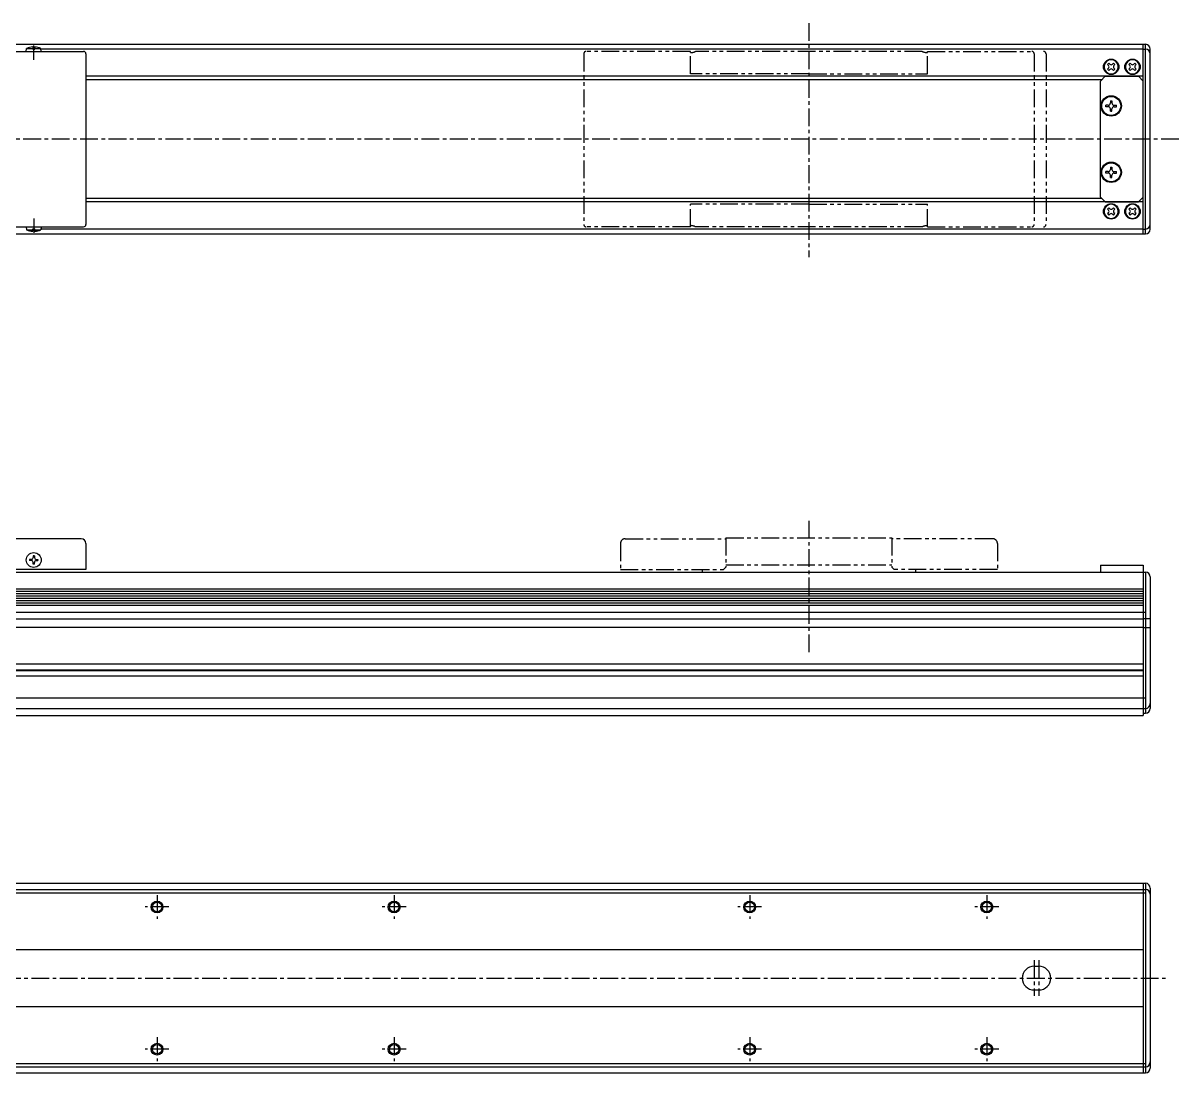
# Model space of a CAD drawing. Extents: x -805 to 172, y -183 to 306.
# Drawn here: x -315.5 to 172.1, y -137.2 to 305.8 of the extents above; entities that cross this region are included whole.
import ezdxf

# ---------------------------------------------------------------- set-up
doc = ezdxf.new("R2010")
doc.units = 0
for name, pattern in [('CENTER', [12, 7.5, -1.5, 1.5, -1.5]), ('CONTINOUS', [0]), ('PHANTOM', [15, 7.5, -1.5, 1.5, -1.5, 1.5, -1.5])]:
    doc.linetypes.add(name, pattern=pattern)
doc.layers.get('0').update_dxf_attribs({"linetype": 'CONTINUOUS'})
doc.layers.add('CENTER', color=1, linetype='CENTER')

msp = doc.modelspace()

# ---------------------------------------------------------------- linework, layer by layer
at = {"color": 7, "linetype": 'CONTINOUS'}
for p, q in [((-626.95, 296.81), (158.05, 296.81)), ((-333.95, 293.81), (-289.95, 293.81)), ((-314.1, 293.81), (-313.99, 295.11)), ((-313.99, 295.11), (-311.35, 295.11)), ((-311.35, 295.7), (-311.35, 294.71)), ((-311.35, 294.71), (-310.55, 294.71)), ((-310.55, 295.7), (-310.55, 294.71)), ((-310.55, 295.11), (-307.91, 295.11)), ((-307.8, 293.81), (-307.91, 295.11)), ((157.05, 294.73), (-307.8, 294.73)), ((-288.95, 292.81), (-288.95, 220.81)), ((157.05, 216.81), (157.05, 296.81)), ((157.05, 294.73), (158.05, 294.73)), ((158.05, 216.81), (158.05, 296.81)), ((160.05, 218.81), (160.05, 294.81)), ((142.01, 288.24), (142.61, 288.84)), ((142.42, 287.83), (142.01, 288.24)), ((142.61, 288.84), (143.03, 288.43)), ((144.07, 288.43), (144.49, 288.84)), ((144.49, 288.84), (145.09, 288.24)), ((145.09, 288.24), (144.68, 287.83)), ((151.01, 288.24), (151.61, 288.84)), ((151.42, 287.83), (151.01, 288.24)), ((151.61, 288.84), (152.03, 288.43)), ((153.07, 288.43), (153.49, 288.84)), ((153.49, 288.84), (154.09, 288.24)), ((154.09, 288.24), (153.68, 287.83)), ((157.05, 283.31), (-288.95, 283.31)), ((139.05, 281.31), (141.05, 283.31)), ((141.05, 283.31), (155.05, 283.31)), ((142.01, 286.37), (142.42, 286.78)), ((142.61, 285.77), (142.01, 286.37)), ((143.03, 286.18), (142.61, 285.77)), ((144.49, 285.77), (144.07, 286.18)), ((145.09, 286.37), (144.49, 285.77)), ((144.68, 286.78), (145.09, 286.37)), ((151.01, 286.37), (151.42, 286.78)), ((151.61, 285.77), (151.01, 286.37)), ((152.03, 286.18), (151.61, 285.77)), ((153.49, 285.77), (153.07, 286.18)), ((154.09, 286.37), (153.49, 285.77)), ((153.68, 286.78), (154.09, 286.37)), ((157.05, 281.31), (155.05, 283.31)), ((139.55, 281.81), (-288.95, 281.81)), ((139.05, 232.31), (139.05, 281.31)), ((157.05, 232.31), (157.05, 281.31)), ((141.35, 270.49), (141.35, 271.12)), ((142.3, 271.12), (141.35, 271.12)), ((142.3, 270.49), (141.35, 270.49)), ((143.24, 273.01), (143.24, 272.06)), ((143.24, 273.01), (143.86, 273.01)), ((143.24, 268.61), (143.24, 269.55)), ((143.24, 268.61), (143.86, 268.61)), ((143.86, 273.01), (143.86, 272.06)), ((143.86, 268.61), (143.86, 269.55)), ((144.8, 271.12), (145.75, 271.12)), ((144.8, 270.49), (145.75, 270.49)), ((145.75, 270.49), (145.75, 271.12)), ((143.24, 245.01), (143.24, 244.06)), ((143.24, 245.01), (143.86, 245.01)), ((143.86, 245.01), (143.86, 244.06)), ((141.35, 242.49), (141.35, 243.12)), ((142.3, 243.12), (141.35, 243.12)), ((142.3, 242.49), (141.35, 242.49)), ((143.24, 240.61), (143.24, 241.55)), ((143.24, 240.61), (143.86, 240.61)), ((143.86, 240.61), (143.86, 241.55)), ((144.8, 243.12), (145.75, 243.12)), ((144.8, 242.49), (145.75, 242.49)), ((145.75, 242.49), (145.75, 243.12)), ((139.55, 231.81), (-288.95, 231.81)), ((157.05, 230.31), (-288.95, 230.31)), ((141.05, 230.31), (139.05, 232.31)), ((141.05, 230.31), (155.05, 230.31)), ((155.05, 230.31), (157.05, 232.31)), ((142.61, 227.84), (142.01, 227.24)), ((142.01, 227.24), (142.42, 226.83)), ((142.42, 225.78), (142.01, 225.37)), ((142.01, 225.37), (142.61, 224.77)), ((143.03, 227.43), (142.61, 227.84)), ((142.61, 224.77), (143.03, 225.18)), ((144.49, 227.84), (144.07, 227.43)), ((144.07, 225.18), (144.49, 224.77)), ((145.09, 227.24), (144.49, 227.84)), ((144.49, 224.77), (145.09, 225.37)), ((144.68, 226.83), (145.09, 227.24)), ((145.09, 225.37), (144.68, 225.78)), ((151.61, 227.84), (151.01, 227.24)), ((151.01, 227.24), (151.42, 226.83)), ((151.42, 225.78), (151.01, 225.37)), ((151.01, 225.37), (151.61, 224.77)), ((152.03, 227.43), (151.61, 227.84)), ((151.61, 224.77), (152.03, 225.18)), ((153.49, 227.84), (153.07, 227.43)), ((153.07, 225.18), (153.49, 224.77)), ((154.09, 227.24), (153.49, 227.84)), ((153.49, 224.77), (154.09, 225.37)), ((153.68, 226.83), (154.09, 227.24)), ((154.09, 225.37), (153.68, 225.78)), ((-333.95, 219.81), (-289.95, 219.81)), ((-314.1, 219.81), (-313.99, 218.51)), ((-307.8, 219.81), (-307.91, 218.51)), ((-626.95, 216.81), (158.05, 216.81)), ((-313.99, 218.51), (-311.35, 218.51)), ((-311.35, 218.91), (-310.55, 218.91)), ((-311.35, 217.92), (-311.35, 218.91)), ((-310.55, 217.92), (-310.55, 218.91)), ((-310.55, 218.51), (-307.91, 218.51)), ((157.05, 218.88), (-307.8, 218.88)), ((157.05, 218.88), (158.05, 218.88)), ((-290.95, 88.23), (-333.95, 88.23)), ((-288.95, 86.23), (-288.95, 75.23)), ((-311.95, 79.48), (-312.7, 79.48)), ((-312.7, 79.48), (-312.7, 78.98)), ((-311.95, 78.98), (-312.7, 78.98)), ((-311.2, 80.98), (-311.2, 80.23)), ((-310.7, 80.98), (-311.2, 80.98)), ((-311.2, 77.48), (-311.2, 78.23)), ((-310.7, 80.98), (-310.7, 80.23)), ((-310.7, 77.48), (-310.7, 78.23)), ((-309.95, 79.48), (-309.2, 79.48)), ((-309.95, 78.98), (-309.2, 78.98)), ((-309.2, 79.48), (-309.2, 78.98)), ((-626.95, 74.13), (158.05, 74.13)), ((-288.95, 75.23), (-332.95, 75.23)), ((-310.7, 77.48), (-311.2, 77.48)), ((139.05, 77.03), (157.05, 77.03)), ((139.05, 77.03), (139.05, 74.13)), ((157.05, 77.03), (157.05, 74.13)), ((157.05, 74.13), (157.05, 13.63)), ((158.05, 74.13), (158.05, 14.63)), ((160.05, 72.13), (160.05, 16.63)), ((-625.95, 67.11), (157.05, 67.11)), ((-625.95, 66.11), (157.05, 66.11)), ((-625.95, 65.12), (157.05, 65.12)), ((-625.95, 64.13), (157.05, 64.13)), ((-625.95, 63.14), (157.05, 63.14)), ((-625.95, 62.14), (157.05, 62.14)), ((-625.95, 61.15), (157.05, 61.15)), ((-625.95, 60.16), (157.05, 60.16)), ((-626.95, 57.24), (158.05, 57.24)), ((-625.95, 54.38), (157.05, 54.38)), ((157.05, 54.53), (160.05, 54.53)), ((-625.95, 50.88), (157.05, 50.88)), ((157.05, 50.73), (160.05, 50.73)), ((-628.95, 35.46), (157.05, 35.46)), ((-628.95, 30.39), (157.05, 30.39)), ((-625.95, 32.93), (157.05, 32.93)), ((-625.95, 32.63), (157.05, 32.63)), ((-626.95, 21.13), (158.05, 21.13)), ((-626.95, 16.63), (158.05, 16.63)), ((157.05, 14.63), (158.05, 14.63)), ((-625.95, 13.63), (157.05, 13.63)), ((-626.95, -57.16), (158.05, -57.16)), ((157.05, -57.16), (157.05, -137.16)), ((158.05, -57.16), (158.05, -137.16)), ((-626.95, -59.76), (158.05, -59.76)), ((-626.95, -61.16), (158.05, -61.16)), ((160.05, -59.16), (160.05, -135.16)), ((-625.95, -85.16), (157.05, -85.16)), ((111.05, -92.16), (113.05, -92.16)), ((111.05, -102.16), (113.05, -102.16)), ((-625.95, -109.16), (157.05, -109.16)), ((-626.95, -133.16), (158.05, -133.16)), ((-626.95, -134.56), (158.05, -134.56)), ((-626.95, -137.16), (158.05, -137.16))]:
    msp.add_line(p, q, dxfattribs=at)
at = {"color": 3, "linetype": 'PHANTOM'}
for p, q in [((-78.95, 292.81), (-78.95, 220.81)), ((-33.95, 293.81), (-77.95, 293.81)), ((-33.95, 284.31), (-33.95, 293.81)), ((63.87, 293.81), (-31.77, 293.81)), ((66.05, 293.81), (110.05, 293.81)), ((66.05, 284.31), (66.05, 293.81)), ((111.05, 292.81), (111.05, 220.81)), ((116.05, 292.81), (116.05, 220.81)), ((16.05, 284.31), (-33.95, 284.31)), ((16.05, 284.31), (66.05, 284.31)), ((16.05, 229.31), (-33.95, 229.31)), ((-33.95, 219.81), (-33.95, 229.31)), ((16.05, 229.31), (66.05, 229.31)), ((66.05, 219.81), (66.05, 229.31)), ((-33.95, 219.81), (-77.95, 219.81)), ((63.87, 219.81), (-31.77, 219.81)), ((66.05, 219.81), (110.05, 219.81)), ((-61.45, 88.23), (-18.95, 88.23)), ((-18.95, 88.63), (51.05, 88.63)), ((-18.95, 88.63), (-18.95, 76.23)), ((51.05, 88.63), (51.05, 76.23)), ((93.55, 88.23), (51.05, 88.23)), ((-63.45, 86.23), (-63.45, 75.23)), ((95.55, 86.23), (95.55, 75.23)), ((-63.45, 75.23), (-19.95, 75.23)), ((-28.95, 75.23), (-28.95, 74.13)), ((-19.95, 75.23), (-18.95, 76.23)), ((-18.95, 77.16), (51.05, 77.16)), ((52.05, 75.23), (51.05, 76.23)), ((95.55, 75.23), (52.05, 75.23)), ((61.05, 75.23), (61.05, 74.13))]:
    msp.add_line(p, q, dxfattribs=at)
at = {"color": 7, "linetype": 'CONTINOUS'}
for centre, radius in [((143.55, 287.31), 3.25), ((152.55, 287.31), 3.25), ((143.55, 270.81), 4.3), ((143.55, 270.81), 4), ((143.55, 242.81), 4.3), ((143.55, 242.81), 4), ((143.55, 226.31), 3.25), ((152.55, 226.31), 3.25), ((-310.95, 79.23), 3.15), ((-258.95, -67.16), 2.5), ((-258.95, -67.16), 2), ((-158.95, -67.16), 2.5), ((-158.95, -67.16), 2), ((-8.95, -67.16), 2.5), ((-8.95, -67.16), 2), ((91.05, -67.16), 2.5), ((91.05, -67.16), 2), ((-258.95, -127.16), 2.5), ((-258.95, -127.16), 2), ((-158.95, -127.16), 2.5), ((-158.95, -127.16), 2), ((-8.95, -127.16), 2.5), ((-8.95, -127.16), 2), ((91.05, -127.16), 2.5), ((91.05, -127.16), 2)]:
    msp.add_circle(centre, radius, dxfattribs=at)
for centre, radius, start, end in [((-310.95, 287.72), 7.98, 92.8723, 112.3565), ((-310.95, 287.72), 7.98, 67.6435, 87.1277), ((-289.95, 292.81), 1, 0, 90), ((158.05, 294.81), 2, 0, 90), ((158.05, 292.73), 2, 0, 90), ((143.55, 287.31), 3, 0.0003, 0), ((141.9, 287.31), 0.742, 315, 44.9999), ((143.55, 288.95), 0.742, 225, 315), ((145.2, 287.31), 0.742, 135, 224.9999), ((152.55, 287.31), 3, 0.0003, 0), ((150.9, 287.31), 0.742, 315, 44.9999), ((152.55, 288.95), 0.742, 225, 315), ((154.2, 287.31), 0.742, 135, 224.9999), ((143.55, 285.66), 0.742, 45, 134.9999), ((152.55, 285.66), 0.742, 45, 134.9999), ((142.3, 272.06), 0.94, 270, 0), ((142.3, 269.55), 0.94, 0, 90.0001), ((144.8, 272.06), 0.94, 180, 270), ((144.8, 269.55), 0.94, 90, 180), ((142.3, 244.06), 0.94, 270, 0), ((144.8, 244.06), 0.94, 180, 270), ((142.3, 241.55), 0.94, 0, 90.0001), ((144.8, 241.55), 0.94, 90, 180), ((143.55, 226.31), 3, 0, 359.9997), ((152.55, 226.31), 3, 0, 359.9997), ((141.9, 226.31), 0.742, 315.0001, 45), ((143.55, 227.95), 0.742, 225.0001, 315), ((143.55, 224.66), 0.742, 45, 135), ((145.2, 226.31), 0.742, 135.0001, 225), ((150.9, 226.31), 0.742, 315.0001, 45), ((152.55, 227.95), 0.742, 225.0001, 315), ((152.55, 224.66), 0.742, 45, 135), ((154.2, 226.31), 0.742, 135.0001, 225), ((-289.95, 220.81), 1, 270, 0), ((158.05, 220.88), 2, 270, 0), ((-310.95, 225.89), 7.98, 247.6435, 267.1277), ((-310.95, 225.89), 7.98, 272.8723, 292.3565), ((158.05, 218.81), 2, 270, 0), ((-290.95, 86.23), 2, 0, 90), ((-311.95, 80.23), 0.748, 270, 0), ((-311.95, 78.23), 0.748, 360, 90), ((-309.95, 80.23), 0.748, 180, 270), ((-309.95, 78.23), 0.748, 89.9999, 180), ((158.05, 72.13), 2, 0, 90), ((158.05, 18.63), 2, 270, 0), ((158.05, 16.63), 2, 270, 0), ((158.05, -59.16), 2, 0, 90), ((158.05, -61.76), 2, 0, 90), ((111.05, -97.16), 5, 90, 270), ((113.05, -97.16), 5, 270, 90), ((158.05, -132.56), 2, 270, 0), ((158.05, -135.16), 2, 270, 0)]:
    msp.add_arc(centre, radius, start, end, dxfattribs=at)
at = {"color": 3, "linetype": 'PHANTOM'}
for centre, radius, start, end in [((-77.95, 292.81), 1, 90, 180), ((-33.95, 298.31), 5, 270, 295.8419), ((66.05, 298.31), 5, 244.1581, 270), ((110.05, 292.81), 1, 0, 90), ((115.05, 292.81), 1, 0, 90), ((-77.95, 220.81), 1, 180, 270), ((-33.95, 215.31), 5, 64.1581, 90), ((66.05, 215.31), 5, 90, 115.8419), ((110.05, 220.81), 1, 270, 0), ((115.05, 220.81), 1, 270, 0), ((-61.45, 86.23), 2, 90, 180), ((93.55, 86.23), 2, 0, 90)]:
    msp.add_arc(centre, radius, start, end, dxfattribs=at)
at = {"layer": 'CENTER', "color": 1, "linetype": 'CENTER'}
for p, q in [((16.05, 305.76), (16.05, 206.99)), ((-310.95, 290.31), (-310.95, 296.31)), ((172.1, 256.81), (-663.47, 256.81)), ((-310.95, 223.31), (-310.95, 217.31)), ((16.05, 95.83), (16.05, 39.25)), ((-258.95, -62.12), (-258.95, -72.2)), ((-158.95, -62.12), (-158.95, -72.2)), ((-8.95, -62.12), (-8.95, -72.2)), ((91.05, -62.12), (91.05, -72.2)), ((-253.91, -67.16), (-263.99, -67.16)), ((-153.91, -67.16), (-163.99, -67.16)), ((-3.91, -67.16), (-13.99, -67.16)), ((96.09, -67.16), (86.01, -67.16)), ((111.05, -89.62), (111.05, -104.7)), ((113.05, -89.62), (113.05, -104.7)), ((-671.98, -97.16), (167.98, -97.16)), ((-258.95, -122.12), (-258.95, -132.2)), ((-158.95, -122.12), (-158.95, -132.2)), ((-8.95, -122.12), (-8.95, -132.2)), ((91.05, -122.12), (91.05, -132.2)), ((-253.91, -127.16), (-263.99, -127.16)), ((-153.91, -127.16), (-163.99, -127.16)), ((-3.91, -127.16), (-13.99, -127.16)), ((96.09, -127.16), (86.01, -127.16))]:
    msp.add_line(p, q, dxfattribs=at)

doc.saveas('drawing.dxf')
